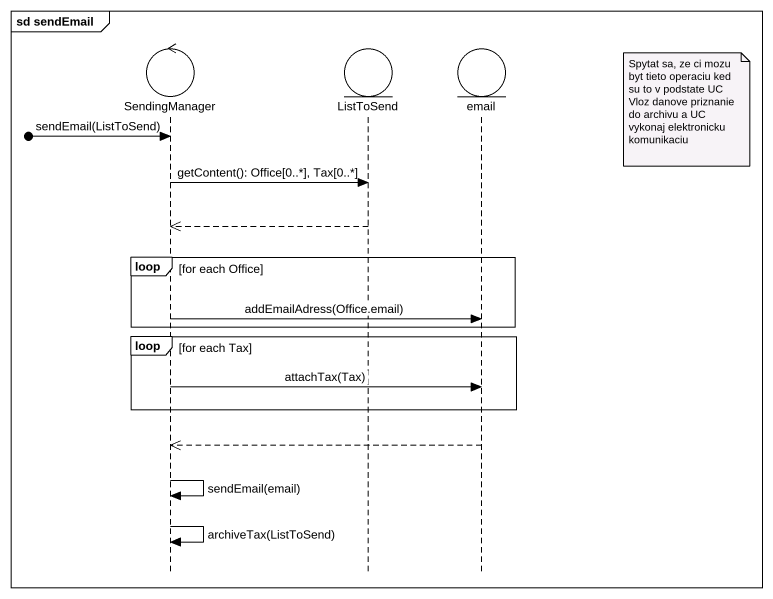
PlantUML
@startuml
mainframe sd sendEmail
hide footbox
control SendingManager
entity ListToSend
entity email

note right of email : Spytat sa, ze ci mozu byt tieto operaciu ked su to v podstate UC Vloz danove priznanie do archivu a UC vykonaj elektronicku komunikaciu
[o-> SendingManager : sendEmail(ListToSend)
SendingManager -> ListToSend : getContent(): Office[0..*], Tax[0..*]
ListToSend -->> SendingManager
loop for each Office
  SendingManager -> email : addEmailAdress(Office.email)
end
loop for each Tax
  SendingManager -> email : attachTax(Tax)
end
email -->> SendingManager
SendingManager -> SendingManager : sendEmail(email)
SendingManager -> SendingManager : archiveTax(ListToSend)
@enduml
